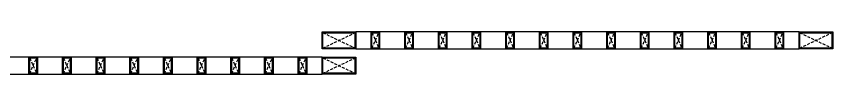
# Model space of a CAD drawing. Header units: millimetres. Extents: x -244126 to 368105, y -173968 to 259060.
# Drawn here: x 25015 to 27440, y 34067 to 34192 of the extents above; entities that cross this region are included whole.
import ezdxf

# ---------------------------------------------------------------- set-up
doc = ezdxf.new("R2010")
doc.units = ezdxf.units.MM
doc.header["$MEASUREMENT"] = 0
doc.linetypes.add('HIDDEN3', pattern=[0.125, 0.083333, -0.041667])
doc.layers.add('A04_TUBE SERIES', color=7, linetype='Continuous')
doc.layers.add('DOOR', color=2, linetype='Continuous')

# ---------------------------------------------------------------- blocks, each defined once
blk = doc.blocks.new('*U3378')
at = {"color": 8, "linetype": 'HIDDEN3', "ltscale": 0.1}
for p, q in [((0.0023, 0.0477), (0.0227, 0.0023)), ((0.0023, 0.0023), (0.0227, 0.0477))]:
    blk.add_line(p, q, dxfattribs=at)
blk.add_lwpolyline([(0, 0), (0.025, 0), (0.025, 0.05), (0, 0.05)], close=True)
at = {"color": 8}
blk.add_lwpolyline([(0.0023, 0.0023), (0.0227, 0.0023), (0.0227, 0.0477), (0.0023, 0.0477)], close=True, dxfattribs=at)
blk = doc.blocks.new('*U3379')
at = {"color": 8, "linetype": 'HIDDEN3', "ltscale": 0.1}
for p, q in [((0.0023, 0.0477), (0.0977, 0.0023)), ((0.0023, 0.0023), (0.0977, 0.0477))]:
    blk.add_line(p, q, dxfattribs=at)
blk.add_lwpolyline([(0, 0), (0.1, 0), (0.1, 0.05), (0, 0.05)], close=True)
at = {"color": 8}
blk.add_lwpolyline([(0.0023, 0.0023), (0.0977, 0.0023), (0.0977, 0.0477), (0.0023, 0.0477)], close=True, dxfattribs=at)
blk = doc.blocks.new('A$C885f19a0')
at = {"layer": 'DOOR', "color": 1}
for points in [[(-2.4787, 1.3739), (-3.7954, 1.3739)], [(-3.7954, 1.3239), (-2.4787, 1.3239)], [(-3.8954, 1.2989), (-5.212, 1.2989)], [(-5.212, 1.2489), (-3.8954, 1.2489)]]:
    blk.add_lwpolyline(points, dxfattribs=at)
at = {"layer": 'DOOR', "xscale": -1, "rotation": 180}
for name, p in [('*U3379', (-3.8954, 1.3739)), ('*U3378', (-3.7495, 1.3739)), ('*U3378', (-3.6495, 1.3739)), ('*U3378', (-3.5495, 1.3739)), ('*U3378', (-3.4495, 1.3739)), ('*U3378', (-3.3495, 1.3739)), ('*U3378', (-3.2495, 1.3739)), ('*U3378', (-3.1495, 1.3739)), ('*U3378', (-3.0495, 1.3739)), ('*U3378', (-2.9495, 1.3739)), ('*U3378', (-2.8495, 1.3739)), ('*U3378', (-2.7495, 1.3739)), ('*U3378', (-2.6495, 1.3739)), ('*U3378', (-2.5495, 1.3739)), ('*U3379', (-2.4787, 1.3739)), ('*U3378', (-4.7662, 1.2989)), ('*U3378', (-4.6662, 1.2989)), ('*U3378', (-4.5662, 1.2989)), ('*U3378', (-4.4662, 1.2989)), ('*U3378', (-4.3662, 1.2989)), ('*U3378', (-4.2662, 1.2989)), ('*U3378', (-4.1662, 1.2989)), ('*U3378', (-4.0662, 1.2989)), ('*U3378', (-3.9662, 1.2989)), ('*U3379', (-3.8954, 1.2989))]:
    blk.add_blockref(name, p, dxfattribs=at)

msp = doc.modelspace()

# ---------------------------------------------------------------- block references
at = {"layer": 'A04_TUBE SERIES', "color": 3, "xscale": 1000, "yscale": 1000, "zscale": 1000}
msp.add_blockref('A$C885f19a0', (29818.75989, 32817.83432), dxfattribs=at)

doc.saveas('drawing.dxf')
